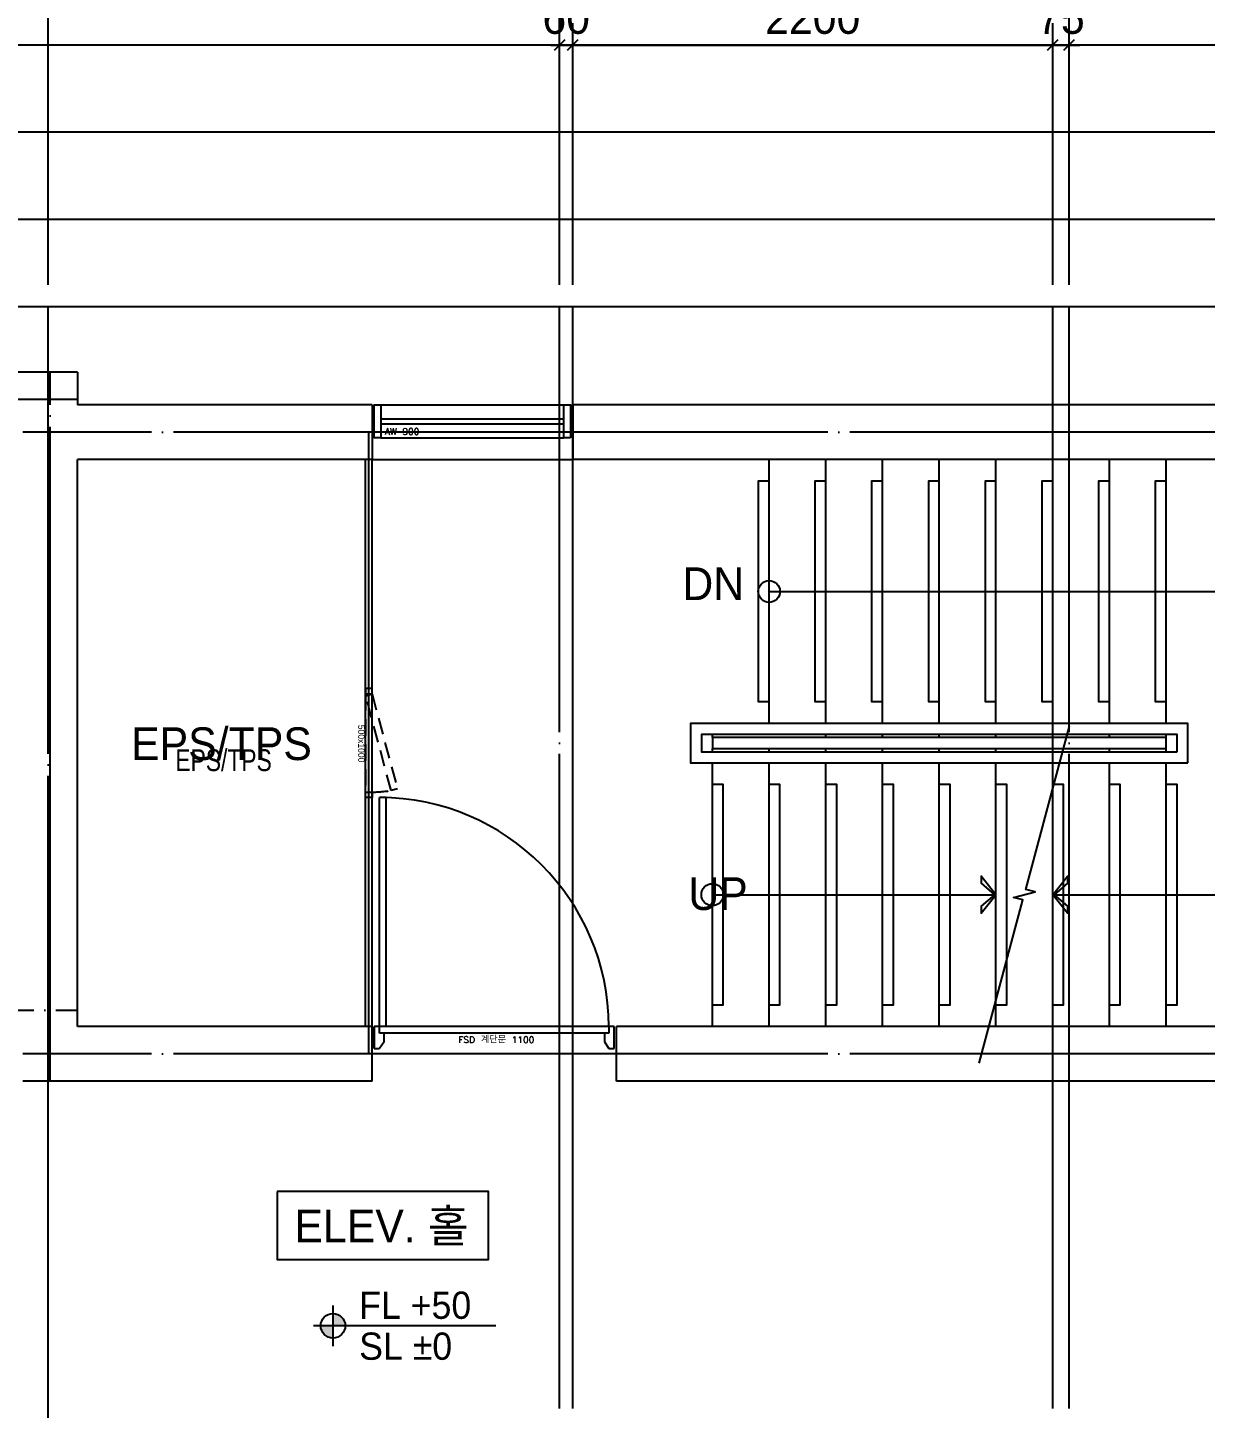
# Model space of a CAD drawing. Header units: millimetres. Extents: x -24416 to 92204, y -190080 to 23760.
# Drawn here: x 19218 to 24617, y -173583 to -167253 of the extents above; entities that cross this region are included whole.
import ezdxf
from ezdxf.enums import TextEntityAlignment as Align

# ---------------------------------------------------------------- set-up
doc = ezdxf.new("R2010")
doc.units = ezdxf.units.MM
doc.header["$LTSCALE"] = 50
for name, pattern in [('AUDIT_D_220706163347-0', [0]), ('CEN', [62, 60, -1, 0, -1]), ('xr-101_102동-2F$0$HID', [2.3, 1.5, -0.8])]:
    doc.linetypes.add(name, pattern=pattern)
doc.layers.get('defpoints').update_dxf_attribs({"color": 139})
for name, color, linetype in [('A-STEEL', 4, 'Continuous'), ('A-레벨', 7, 'AUDIT_D_220706163347-0'), ('A-창호부호', 4, 'Continuous'), ('AA-XXXX-DIMS', 7, 'Continuous'), ('AA-XXXX-TEXT#LEV', 3, 'Continuous'), ('CEN_CON', 1, 'CEN'), ('CEN_WALL', 12, 'CEN'), ('CONC', 2, 'Continuous'), ('DIM', 7, 'AUDIT_D_220706163347-0'), ('DOOR', 4, 'Continuous'), ('ELE3_CON', 7, 'Continuous'), ('ROM', 7, 'AUDIT_D_220706163347-0'), ('STAIR', 4, 'Continuous'), ('WIN', 4, 'Continuous'), ('xr-101_102동-2F$0$AA-DWXM-DOOR(PS점검구)', 4, 'xr-101_102동-2F$0$HID'), ('논슬립', 251, 'Continuous'), ('실명', 3, 'AUDIT_D_220706163347-0'), ('실명박스', 7, 'AUDIT_D_220706163347-0')]:
    doc.layers.add(name, color=color, linetype=linetype)
for name, color, linetype, plot in [('AA-XXXX-MC', 153, 'AUDIT_D_220706163347-0', False), ('Def-PrintX', 147, 'Continuous', False), ('xr-101_102동-2F$0$DEFPOINT', 231, 'Continuous', False)]:
    doc.layers.add(name, color=color, linetype=linetype, plot=plot)
doc.styles.add('HAUD01', font='Dotum.ttf')
doc.styles.add('HAUD02', font='Dotum.ttf', dxfattribs={"width": 0.8})
doc.styles.get("Standard").update_dxf_attribs({"font": 'txt', "bigfont": 'whgtxt.shx'})
doc.styles.add('xr-101_102동-2F$0$HAUD01', font='Dotum.ttf')
doc.styles.add('맑은고딕', font='malgun.ttf', dxfattribs={"width": 0.9})
doc.dimstyles.new('DIM-50', dxfattribs={"dimscale": 50, "dimtxt": 3, "dimasz": 1, "dimexe": 2, "dimexo": 2, "dimgap": 1, "dimtad": 1, "dimdec": 0, "dimzin": 0, "dimdsep": 46, "dimtxsty": '맑은고딕', "dimblk1": 'DIMDOT', "dimblk2": 'DIMDOT', "dimsah": 1, "dimcen": 0.09, "dimdle": 2, "dimclrd": 7, "dimclre": 7, "dimclrt": 3, "dimadec": 0, "dimazin": 0, "dimtfac": 1, "dimtdec": 0, "dimtix": 1, "dimtmove": 2, "dimatfit": 3, "dimldrblk": 'DIMDOT', "dimfxl": 1, "dimtolj": 1, "dimtzin": 0, "dimarcsym": 0})
doc.dimstyles.new('MCDIM-50', dxfattribs={"dimscale": 50, "dimtxt": 3, "dimasz": 1, "dimexe": 2, "dimexo": 2, "dimgap": 1, "dimtad": 1, "dimdec": 0, "dimzin": 0, "dimdsep": 46, "dimtxsty": '맑은고딕', "dimblk1": 'ARCHTICK', "dimblk2": 'ARCHTICK', "dimsah": 1, "dimcen": 0.09, "dimdle": 2, "dimclrd": 7, "dimclre": 7, "dimclrt": 3, "dimadec": 0, "dimazin": 0, "dimtfac": 1, "dimtdec": 0, "dimtix": 1, "dimtmove": 2, "dimatfit": 3, "dimldrblk": 'ARCHTICK', "dimfxl": 1, "dimtolj": 1, "dimtzin": 0, "dimarcsym": 0})

# ---------------------------------------------------------------- blocks, each defined once
blk = doc.blocks.new('FSD 계단문 1100')
at = {"layer": 'DOOR'}
for p, q in [((25, 100), (25, 1150)), ((0, 100), (0, 0)), ((25, 100), (0, 100)), ((0, 0), (0, 100)), ((55, 100), (25, 100)), ((25, 70), (25, 100)), ((45, 70), (25, 70)), ((45, 30), (45, 70)), ((1075, 70), (1055, 70)), ((1055, 70), (1055, 30)), ((1100, 100), (1075, 100)), ((1075, 100), (1075, 70)), ((1100, 0), (1100, 100)), ((0, 0), (25, 0)), ((45, 30), (25, 0)), ((1055, 30), (1075, 0)), ((1075, 0), (1100, 0))]:
    blk.add_line(p, q, dxfattribs=at)
at = {"layer": 'DOOR', "color": 8}
for p, q in [((1055, 70), (45, 70)), ((1075, 100), (55, 100))]:
    blk.add_line(p, q, dxfattribs=at)
at = {"layer": 'DOOR'}
blk.add_lwpolyline([(55, 100), (55, 1150), (25, 1150)], dxfattribs=at)
at = {"layer": 'DOOR', "color": 8}
blk.add_arc((23.3, 98.3), 1051.7, 0.09318, 89.90682, dxfattribs=at)
at = {"layer": 'Def-PrintX'}
blk.add_text('FSD 계단문 1100', height=30, dxfattribs=at).set_placement((560, 43.8), align=Align.MIDDLE)
blk = doc.blocks.new('AW 900')
at = {"layer": 'defpoints'}
for p, q in [((-150, 920), (0, 920)), ((-150, 0), (0, 0))]:
    blk.add_line(p, q, dxfattribs=at)
at = {"layer": 'WIN', "color": 8}
for p, q in [((-150, 40), (-150, 880)), ((0, 40), (0, 880))]:
    blk.add_line(p, q, dxfattribs=at)
at = {"layer": 'WIN'}
for p, q in [((-87, 40), (-87, 880)), ((-63, 40), (-63, 880))]:
    blk.add_line(p, q, dxfattribs=at)
for points in [[(0, 910), (0, 880), (-150, 880), (-150, 910)], [(0, 40), (0, 10), (-150, 10), (-150, 40)]]:
    blk.add_lwpolyline(points, close=True, dxfattribs=at)
at = {"layer": 'Def-PrintX'}
blk.add_text('AW 900', height=30, rotation=90, dxfattribs=at).set_placement((-28.4, 138), align=Align.MIDDLE)
blk = doc.blocks.new('A$C38A1636F')
at = {"layer": 'xr-101_102동-2F$0$AA-DWXM-DOOR(PS점검구)'}
for p, q in [((225, 0), (-225, 0)), ((-225, -30), (225, -30))]:
    blk.add_line(p, q, dxfattribs=at)
for points in [[(-250, 0), (-225, 0), (-225, -30), (-250, -30)], [(250, 0), (225, 0), (225, -30), (250, -30)], [(-209.7, -146.5), (-217.4, -117.5), (217.2, -1), (225, -30)]]:
    blk.add_lwpolyline(points, close=True, dxfattribs=at)
blk.add_arc((385.2, -21.3), 610.2, 180.81816, 189.07051, dxfattribs=at)
at = {"layer": 'xr-101_102동-2F$0$DEFPOINT', "style": 'xr-101_102동-2F$0$HAUD01'}
blk.add_text('500x1000', height=30, rotation=180, dxfattribs=at).set_placement((-2.5, 18.6), align=Align.MIDDLE_CENTER)
blk = doc.blocks.new('CO-101-23F', base_point=(132164.9, -37223.7))
at = {"layer": 'A-STEEL'}
for p, q in [((139694.9, -35373.7), (139694.9, -32773.7)), ((139724.9, -35373.7), (139724.9, -32773.7))]:
    blk.add_line(p, q, dxfattribs=at)
at = {"layer": 'CEN_CON'}
for p, q in [((138249.9, -35623.7), (138249.9, -32373.7)), ((138374.9, -32498.7), (135174.9, -32498.7)), ((144914.9, -32648.7), (138124.9, -32648.7)), ((135174.9, -35298.7), (138374.9, -35298.7)), ((144914.9, -35498.7), (138124.9, -35498.7))]:
    blk.add_line(p, q, dxfattribs=at)
at = {"layer": 'CEN_WALL'}
blk.add_line((139709.9, -35498.7), (139709.9, -32648.7), dxfattribs=at)
at = {"layer": 'CONC', "color": 2}
for p, q in [((138374.9, -32373.7), (135174.9, -32373.7)), ((138374.9, -32373.7), (138374.9, -32523.7)), ((139724.9, -32523.7), (138374.9, -32523.7)), ((139724.9, -32523.7), (139724.9, -32773.7)), ((144664.9, -32523.7), (140644.9, -32523.7)), ((140644.9, -32523.7), (140644.9, -32773.7)), ((138374.9, -35373.7), (138374.9, -32773.7)), ((139724.9, -32773.7), (138374.9, -32773.7)), ((144664.9, -32773.7), (140644.9, -32773.7)), ((139724.9, -35373.7), (138374.9, -35373.7)), ((139724.9, -35623.7), (139724.9, -35373.7)), ((144664.9, -35373.7), (140844.9, -35373.7)), ((140844.9, -35623.7), (140844.9, -35373.7)), ((139724.9, -35623.7), (138124.9, -35623.7)), ((144664.9, -35623.7), (140844.9, -35623.7))]:
    blk.add_line(p, q, dxfattribs=at)
at = {"layer": 'ELE3_CON'}
blk.add_line((139724.9, -32773.7), (140644.9, -32773.7), dxfattribs=at)
at = {"layer": 'STAIR'}
for p, q in [((141544.9, -33983.7), (141544.9, -32773.7)), ((141804.9, -33983.7), (141804.9, -32773.7)), ((142064.9, -33983.7), (142064.9, -32773.7)), ((142324.9, -33983.7), (142324.9, -32773.7)), ((142584.9, -33983.7), (142584.9, -32773.7)), ((142844.9, -33983.7), (142844.9, -32773.7)), ((143104.9, -33983.7), (143104.9, -32773.7)), ((143364.9, -33983.7), (143364.9, -32773.7)), ((141544.9, -33378.7), (144064.9, -33378.7)), ((141284.9, -34048.7), (141284.9, -34033.7)), ((141284.9, -34048.7), (141284.9, -34033.7)), ((141804.9, -34048.7), (141804.9, -34033.7)), ((142064.9, -34048.7), (142064.9, -34033.7)), ((142324.9, -34048.7), (142324.9, -34033.7)), ((142584.9, -34048.7), (142584.9, -34033.7)), ((142844.9, -34048.7), (142844.9, -34033.7)), ((143104.9, -34048.7), (143104.9, -34033.7)), ((143364.9, -34048.7), (143364.9, -34033.7)), ((141284.9, -34113.7), (141284.9, -34098.7)), ((141284.9, -34113.7), (141284.9, -34098.7)), ((141544.9, -34113.7), (141544.9, -34098.7)), ((141804.9, -34113.7), (141804.9, -34098.7)), ((142064.9, -34113.7), (142064.9, -34098.7)), ((142324.9, -34113.7), (142324.9, -34098.7)), ((142584.9, -34113.7), (142584.9, -34098.7)), ((142844.9, -34113.7), (142844.9, -34098.7)), ((143104.9, -34113.7), (143104.9, -34098.7)), ((143364.9, -34113.7), (143364.9, -34098.7)), ((141284.9, -35373.7), (141284.9, -34163.7)), ((141544.9, -35373.7), (141544.9, -34163.7)), ((141804.9, -35373.7), (141804.9, -34163.7)), ((142064.9, -35373.7), (142064.9, -34163.7)), ((142324.9, -35373.7), (142324.9, -34163.7)), ((142584.9, -35373.7), (142584.9, -34163.7)), ((142844.9, -35373.7), (142844.9, -34163.7)), ((143104.9, -35373.7), (143104.9, -34163.7)), ((143364.9, -35373.7), (143364.9, -34163.7)), ((141284.9, -34768.7), (142584.9, -34768.7)), ((142844.9, -34768.7), (144064.9, -34768.7))]:
    blk.add_line(p, q, dxfattribs=at)
for points in [[(143464.9, -34163.7), (143464.9, -33983.7), (141184.9, -33983.7), (141184.9, -34163.7)], [(143414.9, -34113.7), (143414.9, -34033.7), (141234.9, -34033.7), (141234.9, -34113.7)], [(143364.9, -34098.7), (143364.9, -34048.7), (141284.9, -34048.7), (141284.9, -34098.7)], [(142584.9, -34768.7), (142516.9, -34683.4), (142516.9, -34715.8), (142578.4, -34768.7), (142516.9, -34821.6), (142516.9, -34854)], [(142844.9, -34768.7), (142912.9, -34683.4), (142912.9, -34715.8), (142851.4, -34768.7), (142912.9, -34821.6), (142912.9, -34854)]]:
    blk.add_lwpolyline(points, close=True, dxfattribs=at)
blk.add_lwpolyline([(142507.8, -35541.4), (142708.4, -34792.8), (142665, -34781.2), (142764.8, -34756.2), (142721.4, -34744.5), (142922, -33995.9)], dxfattribs=at)
for centre in [(141544.9, -33378.7), (141284.9, -34768.7)]:
    blk.add_circle(centre, 50, dxfattribs=at)
at = {"layer": '논슬립'}
for points in [[(141544.9, -32873.7), (141494.9, -32873.7), (141494.9, -33883.7), (141544.9, -33883.7)], [(141804.9, -32873.7), (141754.9, -32873.7), (141754.9, -33883.7), (141804.9, -33883.7)], [(142064.9, -32873.7), (142014.9, -32873.7), (142014.9, -33883.7), (142064.9, -33883.7)], [(142324.9, -32873.7), (142274.9, -32873.7), (142274.9, -33883.7), (142324.9, -33883.7)], [(142584.9, -32873.7), (142534.9, -32873.7), (142534.9, -33883.7), (142584.9, -33883.7)], [(142844.9, -32873.7), (142794.9, -32873.7), (142794.9, -33883.7), (142844.9, -33883.7)], [(143104.9, -32873.7), (143054.9, -32873.7), (143054.9, -33883.7), (143104.9, -33883.7)], [(143364.9, -32873.7), (143314.9, -32873.7), (143314.9, -33883.7), (143364.9, -33883.7)], [(141284.9, -35273.7), (141334.9, -35273.7), (141334.9, -34263.7), (141284.9, -34263.7)], [(141544.9, -35273.7), (141594.9, -35273.7), (141594.9, -34263.7), (141544.9, -34263.7)], [(141804.9, -35273.7), (141854.9, -35273.7), (141854.9, -34263.7), (141804.9, -34263.7)], [(142064.9, -35273.7), (142114.9, -35273.7), (142114.9, -34263.7), (142064.9, -34263.7)], [(142324.9, -35273.7), (142374.9, -35273.7), (142374.9, -34263.7), (142324.9, -34263.7)], [(142584.9, -35273.7), (142634.9, -35273.7), (142634.9, -34263.7), (142584.9, -34263.7)], [(142844.9, -35273.7), (142894.9, -35273.7), (142894.9, -34263.7), (142844.9, -34263.7)], [(143104.9, -35273.7), (143154.9, -35273.7), (143154.9, -34263.7), (143104.9, -34263.7)], [(143364.9, -35273.7), (143414.9, -35273.7), (143414.9, -34263.7), (143364.9, -34263.7)]]:
    blk.add_lwpolyline(points, dxfattribs=at)
at = {"layer": 'AA-XXXX-TEXT#LEV', "rotation": 89.99999999999999}
blk.add_blockref('A$C38A1636F', (139694.9, -34073.7), dxfattribs=at)
at = {"layer": 'DOOR'}
blk.add_blockref('FSD 계단문 1100', (139734.9, -35473.7), dxfattribs=at)
at = {"layer": 'WIN', "rotation": 270}
blk.add_blockref('AW 900', (139724.9, -32673.7), dxfattribs=at)
at = {"layer": 'Def-PrintX', "style": 'HAUD02', "width": 0.8}
blk.add_text('EPS/TPS', height=100, rotation=0, dxfattribs=at).set_placement((138823.5, -34202.3))
blk = doc.blocks.new('A$Cb33ca4a3')
at = {"layer": 'A-레벨'}
h = blk.add_hatch(color=256, dxfattribs=at)
h.paths.add_polyline_path([(20618.1, -197020.7), (20618.1, -196964.4), (20561.9, -196964.4, 0.414214)])
h.paths.add_polyline_path([(20618.1, -196908.2), (20618.1, -196964.4), (20674.4, -196964.4, 0.414214)])
for p, q in [((20618.1, -196870.7), (20618.1, -197058.2)), ((21365.2, -196964.4), (20528.1, -196964.4))]:
    blk.add_line(p, q, dxfattribs=at)
blk.add_circle((20618.1, -196964.4), 56.2, dxfattribs=at)
at = {"layer": 'A-레벨', "color": 4, "style": 'HAUD01'}
for s, p in [('FL +50', (20738.1, -196932.5)), ('SL %%P0', (20738.1, -197120.2))]:
    blk.add_text(s, height=125, dxfattribs=at).set_placement(p)
blk = doc.blocks.new('DIMDOT')
at = {"layer": 'AA-XXXX-DIMS'}
for p, q in [((0, -1.5), (0, 1.5)), ((-1.5, 0), (1.5, 0))]:
    blk.add_line(p, q, dxfattribs=at)
for radius in [0.5, 0.25]:
    blk.add_circle((0, 0), radius, dxfattribs=at)
blk = doc.blocks.new('*D168')
at = {"layer": 'defpoints', "color": 0, "transparency": 16777216}
for p in [(19311.9, -190693), (17106.9, -192293), (19311.9, -192293)]:
    blk.add_point(p, dxfattribs=at)
at = {"layer": 'DIM', "color": 7, "lineweight": -2, "transparency": 16777216}
for p, q in [((17106.9, -192193), (17106.9, -190593)), ((19311.9, -192193), (19311.9, -190593)), ((17156.9, -190693), (19261.9, -190693))]:
    blk.add_line(p, q, dxfattribs=at)
at = {"layer": 'DIM', "color": 7, "lineweight": -2, "transparency": 16777216, "xscale": 50, "yscale": 50, "zscale": 50, "rotation": 180}
blk.add_blockref('DIMDOT', (17106.9, -190693), dxfattribs=at)
at = {"layer": 'DIM', "color": 7, "lineweight": -2, "transparency": 16777216, "xscale": 50, "yscale": 50, "zscale": 50}
blk.add_blockref('DIMDOT', (19311.9, -190693), dxfattribs=at)
at = {"layer": 'DIM', "color": 3, "transparency": 16777216, "insert": (18209.4, -190567.9), "char_height": 150, "attachment_point": 5, "style": 'HAUD01'}
blk.add_mtext('\\A1;2205', dxfattribs=at)
blk = doc.blocks.new('*D169')
at = {"layer": 'defpoints', "color": 0, "transparency": 16777216}
for p in [(21656.9, -190693), (19311.9, -192293), (21656.9, -192293)]:
    blk.add_point(p, dxfattribs=at)
at = {"layer": 'DIM', "color": 7, "lineweight": -2, "transparency": 16777216}
for p, q in [((19311.9, -192193), (19311.9, -190593)), ((21656.9, -192193), (21656.9, -190593)), ((19361.9, -190693), (21606.9, -190693))]:
    blk.add_line(p, q, dxfattribs=at)
at = {"layer": 'DIM', "color": 7, "lineweight": -2, "transparency": 16777216, "xscale": 50, "yscale": 50, "zscale": 50, "rotation": 180}
blk.add_blockref('DIMDOT', (19311.9, -190693), dxfattribs=at)
at = {"layer": 'DIM', "color": 7, "lineweight": -2, "transparency": 16777216, "xscale": 50, "yscale": 50, "zscale": 50}
blk.add_blockref('DIMDOT', (21656.9, -190693), dxfattribs=at)
at = {"layer": 'DIM', "color": 3, "transparency": 16777216, "insert": (20484.4, -190567.9), "char_height": 150, "attachment_point": 5, "style": 'HAUD01'}
blk.add_mtext('\\A1;2345', dxfattribs=at)
blk = doc.blocks.new('*D170')
at = {"layer": 'defpoints', "color": 0, "transparency": 16777216}
for p in [(23991.9, -190693), (21656.9, -192293), (23991.9, -192293)]:
    blk.add_point(p, dxfattribs=at)
at = {"layer": 'DIM', "color": 7, "lineweight": -2, "transparency": 16777216}
for p, q in [((21656.9, -192193), (21656.9, -190593)), ((23991.9, -192193), (23991.9, -190593)), ((21706.9, -190693), (23941.9, -190693))]:
    blk.add_line(p, q, dxfattribs=at)
at = {"layer": 'DIM', "color": 7, "lineweight": -2, "transparency": 16777216, "xscale": 50, "yscale": 50, "zscale": 50, "rotation": 180}
blk.add_blockref('DIMDOT', (21656.9, -190693), dxfattribs=at)
at = {"layer": 'DIM', "color": 7, "lineweight": -2, "transparency": 16777216, "xscale": 50, "yscale": 50, "zscale": 50}
blk.add_blockref('DIMDOT', (23991.9, -190693), dxfattribs=at)
at = {"layer": 'DIM', "color": 3, "transparency": 16777216, "insert": (22824.4, -190567.9), "char_height": 150, "attachment_point": 5, "style": 'HAUD01'}
blk.add_mtext('\\A1;2335', dxfattribs=at)
blk = doc.blocks.new('*D171')
at = {"layer": 'defpoints', "color": 0, "transparency": 16777216}
for p in [(26001.9, -190693), (23991.9, -192293), (26001.9, -192293)]:
    blk.add_point(p, dxfattribs=at)
at = {"layer": 'DIM', "color": 7, "lineweight": -2, "transparency": 16777216}
for p, q in [((23991.9, -192193), (23991.9, -190593)), ((26001.9, -192193), (26001.9, -190593)), ((24041.9, -190693), (25951.9, -190693))]:
    blk.add_line(p, q, dxfattribs=at)
at = {"layer": 'DIM', "color": 7, "lineweight": -2, "transparency": 16777216, "xscale": 50, "yscale": 50, "zscale": 50, "rotation": 180}
blk.add_blockref('DIMDOT', (23991.9, -190693), dxfattribs=at)
at = {"layer": 'DIM', "color": 7, "lineweight": -2, "transparency": 16777216, "xscale": 50, "yscale": 50, "zscale": 50}
blk.add_blockref('DIMDOT', (26001.9, -190693), dxfattribs=at)
at = {"layer": 'DIM', "color": 3, "transparency": 16777216, "insert": (24996.9, -190567.9), "char_height": 150, "attachment_point": 5, "style": 'HAUD01'}
blk.add_mtext('\\A1;2010', dxfattribs=at)
blk = doc.blocks.new('_ArchTick')
at = {"color": 0, "linetype": 'ByBlock', "const_width": 0.15}
blk.add_lwpolyline([(-0.5, -0.5), (0.5, 0.5)], dxfattribs=at)
blk = doc.blocks.new('*D188')
at = {"layer": 'defpoints', "color": 0, "linetype": 'ByBlock', "transparency": 16777216}
for p in [(21716.9, -191093), (21656.9, -192293), (21716.9, -192293)]:
    blk.add_point(p, dxfattribs=at)
at = {"layer": 'DIM', "color": 7, "linetype": 'ByBlock', "lineweight": -2, "transparency": 16777216}
for p, q in [((21656.9, -192193), (21656.9, -190993)), ((21716.9, -192193), (21716.9, -190993)), ((21656.9, -191093), (21606.9, -191093)), ((21656.9, -191093), (21716.9, -191093)), ((21716.9, -191093), (21766.9, -191093))]:
    blk.add_line(p, q, dxfattribs=at)
at = {"layer": 'DIM', "color": 7, "linetype": 'ByBlock', "lineweight": -2, "transparency": 16777216, "xscale": 50, "yscale": 50, "zscale": 50}
blk.add_blockref('_ArchTick', (21656.9, -191093), dxfattribs=at)
at = {"layer": 'DIM', "color": 7, "linetype": 'ByBlock', "lineweight": -2, "transparency": 16777216, "xscale": 50, "yscale": 50, "zscale": 50, "rotation": 180}
blk.add_blockref('_ArchTick', (21716.9, -191093), dxfattribs=at)
at = {"layer": 'DIM', "color": 3, "linetype": 'ByBlock', "transparency": 16777216, "insert": (21686.9, -190967.9), "char_height": 150, "attachment_point": 5, "style": 'HAUD01'}
blk.add_mtext('\\A1;60', dxfattribs=at)
blk = doc.blocks.new('*D189')
at = {"layer": 'defpoints', "color": 0, "linetype": 'ByBlock', "transparency": 16777216}
for p in [(23916.9, -191093), (21716.9, -192293), (23916.9, -192293)]:
    blk.add_point(p, dxfattribs=at)
at = {"layer": 'DIM', "color": 7, "linetype": 'ByBlock', "lineweight": -2, "transparency": 16777216}
for p, q in [((21716.9, -192193), (21716.9, -190993)), ((23916.9, -192193), (23916.9, -190993)), ((21616.9, -191093), (24016.9, -191093))]:
    blk.add_line(p, q, dxfattribs=at)
at = {"layer": 'DIM', "color": 7, "linetype": 'ByBlock', "lineweight": -2, "transparency": 16777216, "xscale": 50, "yscale": 50, "zscale": 50, "rotation": 180}
blk.add_blockref('_ArchTick', (21716.9, -191093), dxfattribs=at)
at = {"layer": 'DIM', "color": 7, "linetype": 'ByBlock', "lineweight": -2, "transparency": 16777216, "xscale": 50, "yscale": 50, "zscale": 50}
blk.add_blockref('_ArchTick', (23916.9, -191093), dxfattribs=at)
at = {"layer": 'DIM', "color": 3, "linetype": 'ByBlock', "transparency": 16777216, "insert": (22816.9, -190967.9), "char_height": 150, "attachment_point": 5, "style": 'HAUD01'}
blk.add_mtext('\\A1;2200', dxfattribs=at)
blk = doc.blocks.new('*D190')
at = {"layer": 'defpoints', "color": 0, "linetype": 'ByBlock', "transparency": 16777216}
for p in [(23991.9, -191093), (23916.9, -192293), (23991.9, -192293)]:
    blk.add_point(p, dxfattribs=at)
at = {"layer": 'DIM', "color": 7, "linetype": 'ByBlock', "lineweight": -2, "transparency": 16777216}
for p, q in [((23916.9, -192193), (23916.9, -190993)), ((23991.9, -192193), (23991.9, -190993)), ((23916.9, -191093), (23866.9, -191093)), ((23916.9, -191093), (23991.9, -191093)), ((23991.9, -191093), (24041.9, -191093))]:
    blk.add_line(p, q, dxfattribs=at)
at = {"layer": 'DIM', "color": 7, "linetype": 'ByBlock', "lineweight": -2, "transparency": 16777216, "xscale": 50, "yscale": 50, "zscale": 50}
blk.add_blockref('_ArchTick', (23916.9, -191093), dxfattribs=at)
at = {"layer": 'DIM', "color": 7, "linetype": 'ByBlock', "lineweight": -2, "transparency": 16777216, "xscale": 50, "yscale": 50, "zscale": 50, "rotation": 180}
blk.add_blockref('_ArchTick', (23991.9, -191093), dxfattribs=at)
at = {"layer": 'DIM', "color": 3, "linetype": 'ByBlock', "transparency": 16777216, "insert": (23954.4, -190967.9), "char_height": 150, "attachment_point": 5, "style": 'HAUD01'}
blk.add_mtext('\\A1;75', dxfattribs=at)
blk = doc.blocks.new('DIM-1108')
at = {"layer": 'DIM'}
for base, p1, p2, picture, middle in [((19311.9, -190693), (17106.9, -192293), (19311.9, -192293), '*D168', (18209.4, -190567.9)), ((21656.9, -190693), (19311.9, -192293), (21656.9, -192293), '*D169', (20484.4, -190567.9)), ((23991.9, -190693), (21656.9, -192293), (23991.9, -192293), '*D170', (22824.4, -190567.9)), ((26001.9, -190693), (23991.9, -192293), (26001.9, -192293), '*D171', (24996.9, -190567.9))]:
    dim = blk.add_linear_dim(base=base, p1=p1, p2=p2, dimstyle='DIM-50', override={"dimscale": 50, "dimtxsty": 'HAUD01'}, dxfattribs=at)
    dim.commit()
    dim.dimension.update_dxf_attribs({"geometry": picture, "text_midpoint": middle})
at = {"layer": 'DIM', "linetype": 'ByBlock'}
for base, p1, p2, picture, middle in [((21716.9, -191093), (21656.9, -192293), (21716.9, -192293), '*D188', (21686.9, -190967.9)), ((23916.9, -191093), (21716.9, -192293), (23916.9, -192293), '*D189', (22816.9, -190967.9)), ((23991.9, -191093), (23916.9, -192293), (23991.9, -192293), '*D190', (23954.4, -190967.9))]:
    dim = blk.add_linear_dim(base=base, p1=p1, p2=p2, dimstyle='MCDIM-50', override={"dimtxsty": 'HAUD01'}, dxfattribs=at)
    dim.commit()
    dim.dimension.update_dxf_attribs({"geometry": picture, "text_midpoint": middle})

msp = doc.modelspace()

# ---------------------------------------------------------------- linework, layer by layer
at = {"layer": 'AA-XXXX-MC'}
for p, q in [((21716.9, -173583), (21716.9, -168533)), ((23916.9, -173583), (23916.9, -168533))]:
    msp.add_line(p, q, dxfattribs=at)
at = {"layer": 'CEN_CON'}
for p, q in [((19311.9, -173683), (19311.9, -168533)), ((21656.9, -173583), (21656.9, -168533)), ((23991.9, -173583), (23991.9, -168533))]:
    msp.add_line(p, q, dxfattribs=at)
at = {"layer": 'defpoints'}
for points in [[(36011.9, -167333), (2876.9, -167333), (2876.9, -182458), (36011.9, -182458)], [(35611.9, -167733), (3276.9, -167733), (3276.9, -182058), (35611.9, -182058)], [(35211.9, -168133), (3676.9, -168133), (3676.9, -181658), (35211.9, -181658)], [(34811.9, -168533), (4076.9, -168533), (4076.9, -181258), (34811.9, -181258)]]:
    msp.add_lwpolyline(points, close=True, dxfattribs=at)
at = {"layer": '실명박스'}
msp.add_lwpolyline([(20361.5, -172588.7), (20361.5, -172901.2), (21330.6, -172901.2), (21330.6, -172588.7)], close=True, dxfattribs=at)

# ---------------------------------------------------------------- block references
for name, p in [('DIM-1108', (0, 23760)), ('CO-101-23F', (13236.9, -173683))]:
    msp.add_blockref(name, p)
at = {"layer": 'A-창호부호'}
msp.add_blockref('A$Cb33ca4a3', (0, 23760), dxfattribs=at)

# ---------------------------------------------------------------- texts
at = {"layer": 'ROM', "color": 3, "style": 'HAUD01'}
for s, p in [('DN', (22361, -169802.4)), ('EPS/TPS', (20106.9, -170533)), ('UP', (22383, -171224.4))]:
    msp.add_text(s, height=150, dxfattribs=at).set_placement(p, align=Align.MIDDLE)
at = {"layer": '실명', "style": 'HAUD01'}
msp.add_text('ELEV. 홀', height=150, dxfattribs=at).set_placement((20840.6, -172742.7), align=Align.MIDDLE)

doc.saveas('drawing.dxf')
